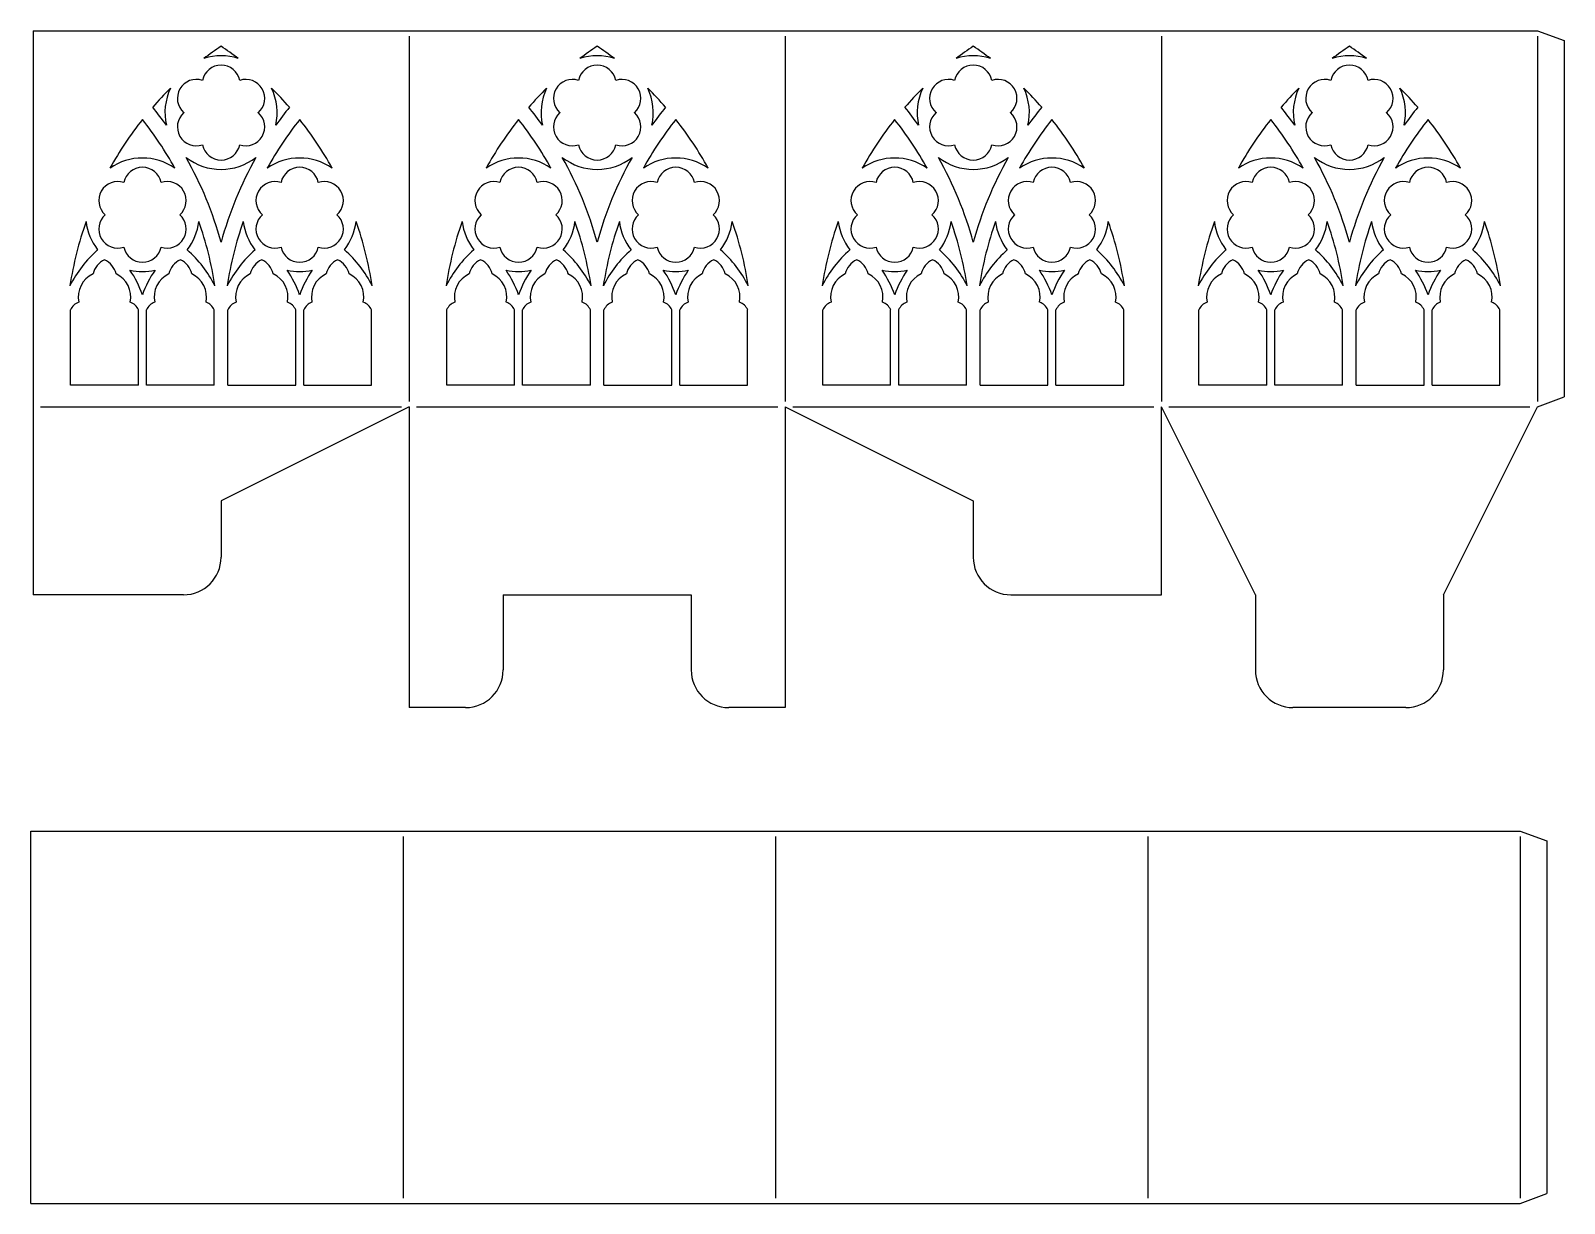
# Model space of a CAD drawing. Extents: x -152 to 133, y 670 to 889.
import ezdxf

# ---------------------------------------------------------------- set-up
doc = ezdxf.new("R2010")
doc.units = 0
doc.layers.get('0').update_dxf_attribs({"linetype": 'CONTINUOUS'})

msp = doc.modelspace()

# ---------------------------------------------------------------- linework, layer by layer
for p, q in [((-151.82, 888.71), (-151.82, 783.71)), ((-151.82, 888.71), (128.18, 888.71)), ((-81.82, 887.71), (-81.82, 819.71)), ((-11.82, 887.71), (-11.82, 819.71)), ((58.18, 887.71), (58.18, 819.71)), ((128.18, 888.71), (133.18, 886.89)), ((128.18, 887.71), (128.18, 819.71)), ((133.18, 886.89), (133.18, 820.54)), ((-144.82, 822.71), (-144.82, 836.72)), ((-132.2, 822.71), (-132.2, 836.72)), ((-130.7, 822.71), (-130.7, 836.72)), ((-118.08, 822.71), (-118.08, 836.72)), ((-115.56, 822.71), (-115.56, 836.72)), ((-102.93, 822.71), (-102.93, 836.72)), ((-101.44, 822.71), (-101.44, 836.72)), ((-88.82, 822.71), (-88.82, 836.72)), ((-74.82, 822.71), (-74.82, 836.72)), ((-62.2, 822.71), (-62.2, 836.72)), ((-60.7, 822.71), (-60.7, 836.72)), ((-48.08, 822.71), (-48.08, 836.72)), ((-45.56, 822.71), (-45.56, 836.72)), ((-32.93, 822.71), (-32.93, 836.72)), ((-31.44, 822.71), (-31.44, 836.72)), ((-18.82, 822.71), (-18.82, 836.72)), ((-4.82, 822.71), (-4.82, 836.72)), ((7.8, 822.71), (7.8, 836.72)), ((9.3, 822.71), (9.3, 836.72)), ((21.92, 822.71), (21.92, 836.72)), ((24.44, 822.71), (24.44, 836.72)), ((37.07, 822.71), (37.07, 836.72)), ((38.56, 822.71), (38.56, 836.72)), ((51.18, 822.71), (51.18, 836.72)), ((65.18, 822.71), (65.18, 836.72)), ((77.8, 822.71), (77.8, 836.72)), ((79.3, 822.71), (79.3, 836.72)), ((91.92, 822.71), (91.92, 836.72)), ((94.44, 822.71), (94.44, 836.72)), ((107.07, 822.71), (107.07, 836.72)), ((108.56, 822.71), (108.56, 836.72)), ((121.18, 822.71), (121.18, 836.72)), ((-132.2, 822.71), (-144.82, 822.71)), ((-118.08, 822.71), (-130.7, 822.71)), ((-115.56, 822.71), (-102.93, 822.71)), ((-101.44, 822.71), (-88.82, 822.71)), ((-62.2, 822.71), (-74.82, 822.71)), ((-48.08, 822.71), (-60.7, 822.71)), ((-45.56, 822.71), (-32.93, 822.71)), ((-31.44, 822.71), (-18.82, 822.71)), ((7.8, 822.71), (-4.82, 822.71)), ((21.92, 822.71), (9.3, 822.71)), ((24.44, 822.71), (37.07, 822.71)), ((38.56, 822.71), (51.18, 822.71)), ((77.8, 822.71), (65.18, 822.71)), ((91.92, 822.71), (79.3, 822.71)), ((94.44, 822.71), (107.07, 822.71)), ((108.56, 822.71), (121.18, 822.71)), ((128.18, 818.71), (133.18, 820.54)), ((-150.42, 818.71), (-83.22, 818.71)), ((-81.82, 818.71), (-116.82, 801.21)), ((-81.82, 818.71), (-81.82, 762.71)), ((-80.42, 818.71), (-13.22, 818.71)), ((-11.82, 818.71), (-11.82, 762.71)), ((-11.82, 818.71), (23.18, 801.21)), ((-10.42, 818.71), (56.78, 818.71)), ((58.18, 783.71), (58.18, 818.71)), ((75.68, 783.71), (58.18, 818.71)), ((59.58, 818.71), (126.78, 818.71)), ((110.68, 783.71), (128.18, 818.71)), ((-116.82, 801.21), (-116.82, 790.71)), ((23.18, 801.21), (23.18, 790.71)), ((-123.82, 783.71), (-151.82, 783.71)), ((-64.32, 783.71), (-29.32, 783.71)), ((-64.32, 783.71), (-64.32, 769.71)), ((-29.32, 783.71), (-29.32, 769.71)), ((30.18, 783.71), (58.18, 783.71)), ((75.68, 783.71), (75.68, 769.71)), ((110.68, 783.71), (110.68, 769.71)), ((-71.32, 762.71), (-81.82, 762.71)), ((-11.82, 762.71), (-22.32, 762.71)), ((103.68, 762.71), (82.68, 762.71)), ((-152.25, 670.43), (-152.25, 739.73)), ((-152.25, 739.73), (124.95, 739.73)), ((124.95, 739.73), (129.9, 737.93)), ((-82.95, 738.74), (-82.95, 671.42)), ((-13.65, 738.74), (-13.65, 671.42)), ((55.65, 738.74), (55.65, 671.42)), ((124.95, 738.74), (124.95, 671.42)), ((129.9, 737.93), (129.9, 672.24)), ((124.95, 670.43), (129.9, 672.24)), ((-152.25, 670.43), (124.95, 670.43))]:
    msp.add_line(p, q)
for centre, radius, start, end in [((-80.1, 831.31), 65.73, 123.9661, 127.4009), ((-153.54, 831.31), 65.73, 52.5991, 56.0339), ((-10.1, 831.31), 65.73, 123.9661, 127.4009), ((-83.54, 831.31), 65.73, 52.5991, 56.0339), ((59.9, 831.31), 65.73, 123.9661, 127.4009), ((-13.54, 831.31), 65.73, 52.5991, 56.0339), ((129.9, 831.31), 65.73, 123.9661, 127.4009), ((56.46, 831.31), 65.73, 52.5991, 56.0339), ((-116.82, 878.75), 3.54, 11.4931, 168.5069), ((-116.82, 873.46), 10.57, 72.3765, 107.6235), ((-46.82, 878.75), 3.54, 11.4931, 168.5069), ((-46.82, 873.46), 10.57, 72.3765, 107.6235), ((23.18, 878.75), 3.54, 11.4931, 168.5069), ((23.18, 873.46), 10.57, 72.3765, 107.6235), ((93.18, 878.75), 3.54, 11.4931, 168.5069), ((93.18, 873.46), 10.57, 72.3765, 107.6235), ((-121.41, 876.1), 3.54, 71.4931, 228.5069), ((-112.23, 876.1), 3.54, 311.4931, 108.5069), ((-51.41, 876.1), 3.54, 71.4931, 228.5069), ((-42.23, 876.1), 3.54, 311.4931, 108.5069), ((18.59, 876.1), 3.54, 71.4931, 228.5069), ((27.77, 876.1), 3.54, 311.4931, 108.5069), ((88.59, 876.1), 3.54, 71.4931, 228.5069), ((97.77, 876.1), 3.54, 311.4931, 108.5069), ((-79.97, 831.31), 65.73, 134.7377, 138.961), ((-116.69, 873.46), 10.57, 154.515, 192.8126), ((-116.95, 873.46), 10.57, 347.1874, 25.485), ((-153.67, 831.31), 65.73, 41.039, 45.2623), ((-9.97, 831.31), 65.73, 134.7377, 138.961), ((-46.69, 873.46), 10.57, 154.515, 192.8126), ((-46.95, 873.46), 10.57, 347.1874, 25.485), ((-83.67, 831.31), 65.73, 41.039, 45.2623), ((60.03, 831.31), 65.73, 134.7377, 138.961), ((23.31, 873.46), 10.57, 154.515, 192.8126), ((23.05, 873.46), 10.57, 347.1874, 25.485), ((-13.67, 831.31), 65.73, 41.039, 45.2623), ((130.03, 831.31), 65.73, 134.7377, 138.961), ((93.31, 873.46), 10.57, 154.515, 192.8126), ((93.05, 873.46), 10.57, 347.1874, 25.485), ((56.33, 831.31), 65.73, 41.039, 45.2623), ((-182.94, 831.31), 68.65, 35.4279, 38.946), ((-121.41, 870.81), 3.54, 131.4931, 288.5069), ((-112.23, 870.81), 3.54, 251.4931, 48.5069), ((-50.7, 831.31), 68.65, 141.054, 144.5721), ((-112.94, 831.31), 68.65, 35.4279, 38.946), ((-51.41, 870.81), 3.54, 131.4931, 288.5069), ((-42.23, 870.81), 3.54, 251.4931, 48.5069), ((19.3, 831.31), 68.65, 141.054, 144.5721), ((-42.94, 831.31), 68.65, 35.4279, 38.946), ((18.59, 870.81), 3.54, 131.4931, 288.5069), ((27.77, 870.81), 3.54, 251.4931, 48.5069), ((89.3, 831.31), 68.65, 141.054, 144.5721), ((27.06, 831.31), 68.65, 35.4279, 38.946), ((88.59, 870.81), 3.54, 131.4931, 288.5069), ((97.77, 870.81), 3.54, 251.4931, 48.5069), ((159.3, 831.31), 68.65, 141.054, 144.5721), ((-79.97, 831.31), 65.73, 141.565, 151.0586), ((-182.94, 831.31), 65.73, 28.9414, 38.435), ((-50.7, 831.31), 65.73, 141.565, 151.0586), ((-153.67, 831.31), 65.73, 28.9414, 38.435), ((-9.97, 831.31), 65.73, 141.565, 151.0586), ((-112.94, 831.31), 65.73, 28.9414, 38.435), ((19.3, 831.31), 65.73, 141.565, 151.0586), ((-83.67, 831.31), 65.73, 28.9414, 38.435), ((60.03, 831.31), 65.73, 141.565, 151.0586), ((-42.94, 831.31), 65.73, 28.9414, 38.435), ((89.3, 831.31), 65.73, 141.565, 151.0586), ((-13.67, 831.31), 65.73, 28.9414, 38.435), ((130.03, 831.31), 65.73, 141.565, 151.0586), ((27.06, 831.31), 65.73, 28.9414, 38.435), ((159.3, 831.31), 65.73, 141.565, 151.0586), ((56.33, 831.31), 65.73, 28.9414, 38.435), ((-131.45, 854.44), 10.57, 55.1883, 124.8117), ((-183.07, 831.31), 68.65, 15.2112, 29.4934), ((-116.82, 873.46), 10.57, 232.1087, 307.8913), ((-116.82, 868.16), 3.54, 191.4931, 348.5069), ((-50.57, 831.31), 68.65, 150.5066, 164.7888), ((-102.19, 854.44), 10.57, 55.1883, 124.8117), ((-61.45, 854.44), 10.57, 55.1883, 124.8117), ((-113.07, 831.31), 68.65, 15.2112, 29.4934), ((-46.82, 873.46), 10.57, 232.1087, 307.8913), ((-46.82, 868.16), 3.54, 191.4931, 348.5069), ((19.43, 831.31), 68.65, 150.5066, 164.7888), ((-32.19, 854.44), 10.57, 55.1883, 124.8117), ((8.55, 854.44), 10.57, 55.1883, 124.8117), ((-43.07, 831.31), 68.65, 15.2112, 29.4934), ((23.18, 873.46), 10.57, 232.1087, 307.8913), ((23.18, 868.16), 3.54, 191.4931, 348.5069), ((89.43, 831.31), 68.65, 150.5066, 164.7888), ((37.81, 854.44), 10.57, 55.1883, 124.8117), ((78.55, 854.44), 10.57, 55.1883, 124.8117), ((26.93, 831.31), 68.65, 15.2112, 29.4934), ((93.18, 873.46), 10.57, 232.1087, 307.8913), ((93.18, 868.16), 3.54, 191.4931, 348.5069), ((159.43, 831.31), 68.65, 150.5066, 164.7888), ((107.81, 854.44), 10.57, 55.1883, 124.8117), ((-131.45, 859.74), 3.54, 11.4931, 168.5069), ((-102.19, 859.74), 3.54, 11.4931, 168.5069), ((-61.45, 859.74), 3.54, 11.4931, 168.5069), ((-32.19, 859.74), 3.54, 11.4931, 168.5069), ((8.55, 859.74), 3.54, 11.4931, 168.5069), ((37.81, 859.74), 3.54, 11.4931, 168.5069), ((78.55, 859.74), 3.54, 11.4931, 168.5069), ((107.81, 859.74), 3.54, 11.4931, 168.5069), ((-136.04, 857.09), 3.54, 71.4931, 228.5069), ((-126.86, 857.09), 3.54, 311.4931, 108.5069), ((-106.78, 857.09), 3.54, 71.4931, 228.5069), ((-97.6, 857.09), 3.54, 311.4931, 108.5069), ((-66.04, 857.09), 3.54, 71.4931, 228.5069), ((-56.86, 857.09), 3.54, 311.4931, 108.5069), ((-36.78, 857.09), 3.54, 71.4931, 228.5069), ((-27.6, 857.09), 3.54, 311.4931, 108.5069), ((3.96, 857.09), 3.54, 71.4931, 228.5069), ((13.14, 857.09), 3.54, 311.4931, 108.5069), ((33.22, 857.09), 3.54, 71.4931, 228.5069), ((42.4, 857.09), 3.54, 311.4931, 108.5069), ((73.96, 857.09), 3.54, 71.4931, 228.5069), ((83.14, 857.09), 3.54, 311.4931, 108.5069), ((103.22, 857.09), 3.54, 71.4931, 228.5069), ((112.4, 857.09), 3.54, 311.4931, 108.5069), ((-136.04, 851.79), 3.54, 131.4931, 288.5069), ((-126.86, 851.79), 3.54, 251.4931, 48.5069), ((-106.78, 851.79), 3.54, 131.4931, 288.5069), ((-97.6, 851.79), 3.54, 251.4931, 48.5069), ((-66.04, 851.79), 3.54, 131.4931, 288.5069), ((-56.86, 851.79), 3.54, 251.4931, 48.5069), ((-36.78, 851.79), 3.54, 131.4931, 288.5069), ((-27.6, 851.79), 3.54, 251.4931, 48.5069), ((3.96, 851.79), 3.54, 131.4931, 288.5069), ((13.14, 851.79), 3.54, 251.4931, 48.5069), ((33.22, 851.79), 3.54, 131.4931, 288.5069), ((42.4, 851.79), 3.54, 251.4931, 48.5069), ((73.96, 851.79), 3.54, 131.4931, 288.5069), ((83.14, 851.79), 3.54, 251.4931, 48.5069), ((103.22, 851.79), 3.54, 131.4931, 288.5069), ((112.4, 851.79), 3.54, 251.4931, 48.5069), ((-79.97, 831.31), 65.73, 160.5594, 171.3113), ((-131.45, 854.44), 10.57, 186.8064, 217.9062), ((-131.45, 854.44), 10.57, 321.9065, 353.1936), ((-182.94, 831.31), 65.73, 8.6887, 19.4406), ((-50.7, 831.31), 65.73, 160.5594, 171.3113), ((-102.19, 854.44), 10.57, 186.8064, 218.0935), ((-102.19, 854.44), 10.57, 322.0938, 353.1936), ((-153.67, 831.31), 65.73, 8.6887, 19.4406), ((-9.97, 831.31), 65.73, 160.5594, 171.3113), ((-61.45, 854.44), 10.57, 186.8064, 217.9062), ((-61.45, 854.44), 10.57, 321.9065, 353.1936), ((-112.94, 831.31), 65.73, 8.6887, 19.4406), ((19.3, 831.31), 65.73, 160.5594, 171.3113), ((-32.19, 854.44), 10.57, 186.8064, 218.0935), ((-32.19, 854.44), 10.57, 322.0938, 353.1936), ((-83.67, 831.31), 65.73, 8.6887, 19.4406), ((60.03, 831.31), 65.73, 160.5594, 171.3113), ((8.55, 854.44), 10.57, 186.8064, 217.9062), ((8.55, 854.44), 10.57, 321.9065, 353.1936), ((-42.94, 831.31), 65.73, 8.6887, 19.4406), ((89.3, 831.31), 65.73, 160.5594, 171.3113), ((37.81, 854.44), 10.57, 186.8064, 218.0935), ((37.81, 854.44), 10.57, 322.0938, 353.1936), ((-13.67, 831.31), 65.73, 8.6887, 19.4406), ((130.03, 831.31), 65.73, 160.5594, 171.3113), ((78.55, 854.44), 10.57, 186.8064, 217.9062), ((78.55, 854.44), 10.57, 321.9065, 353.1936), ((27.06, 831.31), 65.73, 8.6887, 19.4406), ((159.3, 831.31), 65.73, 160.5594, 171.3113), ((107.81, 854.44), 10.57, 186.8064, 218.0935), ((107.81, 854.44), 10.57, 322.0938, 353.1936), ((56.33, 831.31), 65.73, 8.6887, 19.4406), ((-125.37, 831.43), 21.89, 131.2266, 153.3798), ((-139.82, 847.93), 0.0366, 311.2266, 37.9062), ((-131.45, 849.14), 3.54, 191.4931, 348.5069), ((-137.53, 831.43), 21.89, 26.6202, 48.8639), ((-96.1, 831.43), 21.89, 131.1361, 153.3798), ((-102.19, 849.14), 3.54, 191.4931, 348.5069), ((-93.82, 847.93), 0.0366, 142.0938, 228.7734), ((-108.27, 831.43), 21.89, 26.6202, 48.7734), ((-55.37, 831.43), 21.89, 131.2266, 153.3798), ((-69.82, 847.93), 0.0366, 311.2266, 37.9062), ((-61.45, 849.14), 3.54, 191.4931, 348.5069), ((-67.53, 831.43), 21.89, 26.6202, 48.8639), ((-26.1, 831.43), 21.89, 131.1361, 153.3798), ((-32.19, 849.14), 3.54, 191.4931, 348.5069), ((-23.82, 847.93), 0.0366, 142.0938, 228.7734), ((-38.27, 831.43), 21.89, 26.6202, 48.7734), ((14.63, 831.43), 21.89, 131.2266, 153.3798), ((0.18, 847.93), 0.0366, 311.2266, 37.9062), ((8.55, 849.14), 3.54, 191.4931, 348.5069), ((2.47, 831.43), 21.89, 26.6202, 48.8639), ((43.9, 831.43), 21.89, 131.1361, 153.3798), ((37.81, 849.14), 3.54, 191.4931, 348.5069), ((46.18, 847.93), 0.0366, 142.0938, 228.7734), ((31.73, 831.43), 21.89, 26.6202, 48.7734), ((84.63, 831.43), 21.89, 131.2266, 153.3798), ((70.18, 847.93), 0.0366, 311.2266, 37.9062), ((78.55, 849.14), 3.54, 191.4931, 348.5069), ((72.47, 831.43), 21.89, 26.6202, 48.8639), ((113.9, 831.43), 21.89, 131.1361, 153.3798), ((107.81, 849.14), 3.54, 191.4931, 348.5069), ((116.18, 847.93), 0.0366, 142.0938, 228.7734), ((101.73, 831.43), 21.89, 26.6202, 48.7734), ((-136.88, 842.57), 3.87, 114.9105, 167.0246), ((-140.14, 842.57), 3.87, 12.9754, 65.0895), ((-122.76, 842.57), 3.87, 114.9105, 167.0246), ((-126.02, 842.57), 3.87, 12.9754, 65.0895), ((-107.62, 842.57), 3.87, 114.9105, 167.0246), ((-110.88, 842.57), 3.87, 12.9754, 65.0895), ((-93.5, 842.57), 3.87, 114.9105, 167.0246), ((-96.76, 842.57), 3.87, 12.9754, 65.0895), ((-66.88, 842.57), 3.87, 114.9105, 167.0246), ((-70.14, 842.57), 3.87, 12.9754, 65.0895), ((-52.76, 842.57), 3.87, 114.9105, 167.0246), ((-56.02, 842.57), 3.87, 12.9754, 65.0895), ((-37.62, 842.57), 3.87, 114.9105, 167.0246), ((-40.88, 842.57), 3.87, 12.9754, 65.0895), ((-23.5, 842.57), 3.87, 114.9105, 167.0246), ((-26.76, 842.57), 3.87, 12.9754, 65.0895), ((3.12, 842.57), 3.87, 114.9105, 167.0246), ((-0.14, 842.57), 3.87, 12.9754, 65.0895), ((17.24, 842.57), 3.87, 114.9105, 167.0246), ((13.98, 842.57), 3.87, 12.9754, 65.0895), ((32.38, 842.57), 3.87, 114.9105, 167.0246), ((29.12, 842.57), 3.87, 12.9754, 65.0895), ((46.5, 842.57), 3.87, 114.9105, 167.0246), ((43.24, 842.57), 3.87, 12.9754, 65.0895), ((73.12, 842.57), 3.87, 114.9105, 167.0246), ((69.86, 842.57), 3.87, 12.9754, 65.0895), ((87.24, 842.57), 3.87, 114.9105, 167.0246), ((83.98, 842.57), 3.87, 12.9754, 65.0895), ((102.38, 842.57), 3.87, 114.9105, 167.0246), ((99.12, 842.57), 3.87, 12.9754, 65.0895), ((116.5, 842.57), 3.87, 114.9105, 167.0246), ((113.24, 842.57), 3.87, 12.9754, 65.0895), ((-138.65, 839.14), 4.74, 114.9834, 191.6271), ((-138.37, 839.14), 4.74, 348.3729, 65.0166), ((-149.22, 833.42), 18.79, 18.9796, 34.7703), ((-131.45, 854.44), 10.57, 257.245, 282.755), ((-113.68, 833.42), 18.79, 145.2297, 161.0204), ((-124.53, 839.14), 4.74, 114.9834, 191.6271), ((-124.26, 839.14), 4.74, 348.3729, 65.0166), ((-109.38, 839.14), 4.74, 114.9834, 191.6271), ((-109.11, 839.14), 4.74, 348.3729, 65.0166), ((-119.96, 833.42), 18.79, 18.9796, 34.7703), ((-102.19, 854.44), 10.57, 257.245, 282.755), ((-84.42, 833.42), 18.79, 145.2297, 161.0204), ((-95.26, 839.14), 4.74, 114.9834, 191.6271), ((-94.99, 839.14), 4.74, 348.3729, 65.0166), ((-68.65, 839.14), 4.74, 114.9834, 191.6271), ((-68.37, 839.14), 4.74, 348.3729, 65.0166), ((-79.22, 833.42), 18.79, 18.9796, 34.7703), ((-61.45, 854.44), 10.57, 257.245, 282.755), ((-43.68, 833.42), 18.79, 145.2297, 161.0204), ((-54.53, 839.14), 4.74, 114.9834, 191.6271), ((-54.26, 839.14), 4.74, 348.3729, 65.0166), ((-39.38, 839.14), 4.74, 114.9834, 191.6271), ((-39.11, 839.14), 4.74, 348.3729, 65.0166), ((-49.96, 833.42), 18.79, 18.9796, 34.7703), ((-32.19, 854.44), 10.57, 257.245, 282.755), ((-14.42, 833.42), 18.79, 145.2297, 161.0204), ((-25.26, 839.14), 4.74, 114.9834, 191.6271), ((-24.99, 839.14), 4.74, 348.3729, 65.0166), ((1.35, 839.14), 4.74, 114.9834, 191.6271), ((1.63, 839.14), 4.74, 348.3729, 65.0166), ((-9.22, 833.42), 18.79, 18.9796, 34.7703), ((8.55, 854.44), 10.57, 257.245, 282.755), ((26.32, 833.42), 18.79, 145.2297, 161.0204), ((15.47, 839.14), 4.74, 114.9834, 191.6271), ((15.74, 839.14), 4.74, 348.3729, 65.0166), ((30.62, 839.14), 4.74, 114.9834, 191.6271), ((30.89, 839.14), 4.74, 348.3729, 65.0166), ((20.04, 833.42), 18.79, 18.9796, 34.7703), ((37.81, 854.44), 10.57, 257.245, 282.755), ((55.58, 833.42), 18.79, 145.2297, 161.0204), ((44.74, 839.14), 4.74, 114.9834, 191.6271), ((45.01, 839.14), 4.74, 348.3729, 65.0166), ((71.35, 839.14), 4.74, 114.9834, 191.6271), ((71.63, 839.14), 4.74, 348.3729, 65.0166), ((60.78, 833.42), 18.79, 18.9796, 34.7703), ((78.55, 854.44), 10.57, 257.245, 282.755), ((96.32, 833.42), 18.79, 145.2297, 161.0204), ((85.47, 839.14), 4.74, 114.9834, 191.6271), ((85.74, 839.14), 4.74, 348.3729, 65.0166), ((100.62, 839.14), 4.74, 114.9834, 191.6271), ((100.89, 839.14), 4.74, 348.3729, 65.0166), ((90.04, 833.42), 18.79, 18.9796, 34.7703), ((107.81, 854.44), 10.57, 257.245, 282.755), ((125.58, 833.42), 18.79, 145.2297, 161.0204), ((114.74, 839.14), 4.74, 114.9834, 191.6271), ((115.01, 839.14), 4.74, 348.3729, 65.0166), ((-142.35, 835.66), 2.7, 110.5598, 156.8204), ((-134.67, 835.66), 2.7, 23.1796, 69.4402), ((-128.23, 835.66), 2.7, 110.5598, 156.8204), ((-120.56, 835.66), 2.7, 23.1796, 69.4402), ((-113.08, 835.66), 2.7, 110.5598, 156.8204), ((-105.41, 835.66), 2.7, 23.1796, 69.4402), ((-98.96, 835.66), 2.7, 110.5598, 156.8204), ((-91.29, 835.66), 2.7, 23.1796, 69.4402), ((-72.35, 835.66), 2.7, 110.5598, 156.8204), ((-64.67, 835.66), 2.7, 23.1796, 69.4402), ((-58.23, 835.66), 2.7, 110.5598, 156.8204), ((-50.56, 835.66), 2.7, 23.1796, 69.4402), ((-43.08, 835.66), 2.7, 110.5598, 156.8204), ((-35.41, 835.66), 2.7, 23.1796, 69.4402), ((-28.96, 835.66), 2.7, 110.5598, 156.8204), ((-21.29, 835.66), 2.7, 23.1796, 69.4402), ((-2.35, 835.66), 2.7, 110.5598, 156.8204), ((5.33, 835.66), 2.7, 23.1796, 69.4402), ((11.77, 835.66), 2.7, 110.5598, 156.8204), ((19.44, 835.66), 2.7, 23.1796, 69.4402), ((26.92, 835.66), 2.7, 110.5598, 156.8204), ((34.59, 835.66), 2.7, 23.1796, 69.4402), ((41.04, 835.66), 2.7, 110.5598, 156.8204), ((48.71, 835.66), 2.7, 23.1796, 69.4402), ((67.65, 835.66), 2.7, 110.5598, 156.8204), ((75.33, 835.66), 2.7, 23.1796, 69.4402), ((81.77, 835.66), 2.7, 110.5598, 156.8204), ((89.44, 835.66), 2.7, 23.1796, 69.4402), ((96.92, 835.66), 2.7, 110.5598, 156.8204), ((104.59, 835.66), 2.7, 23.1796, 69.4402), ((111.04, 835.66), 2.7, 110.5598, 156.8204), ((118.71, 835.66), 2.7, 23.1796, 69.4402), ((-123.82, 790.71), 7, 270, 0), ((30.18, 790.71), 7, 180, 270), ((-71.32, 769.71), 7, 270, 0), ((-22.32, 769.71), 7, 180, 270), ((82.68, 769.71), 7, 180, 270), ((103.68, 769.71), 7, 270, 0)]:
    msp.add_arc(centre, radius, start, end)

doc.saveas('drawing.dxf')
